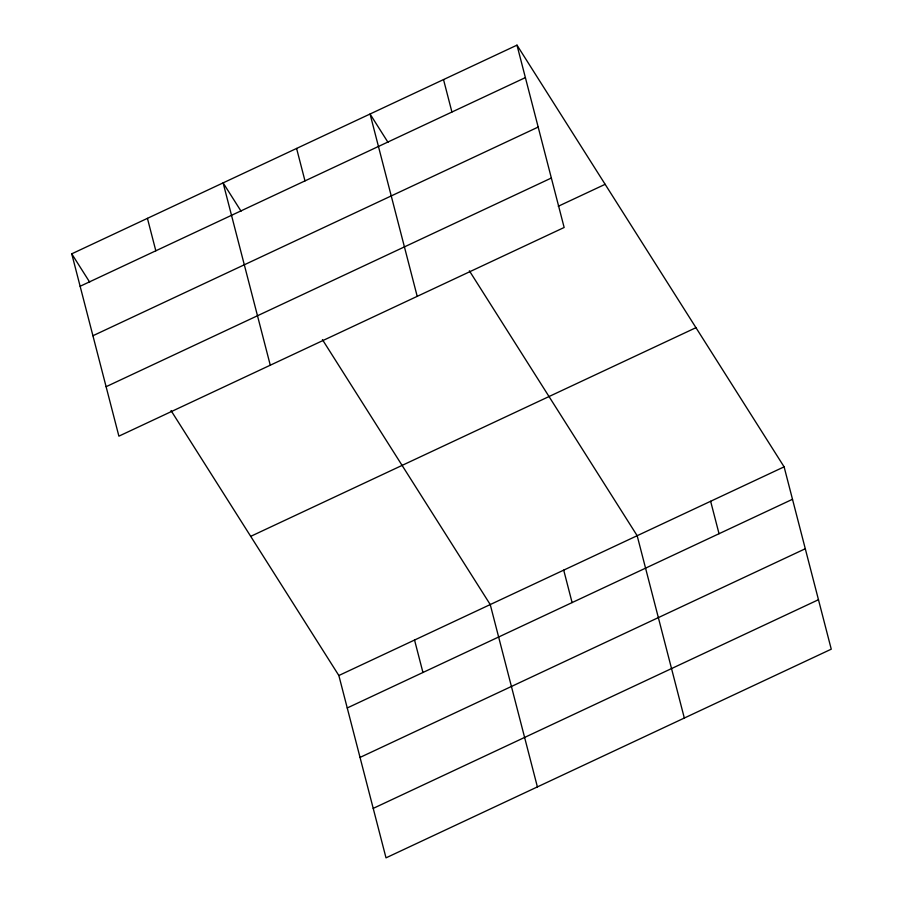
<?xml version="1.0" encoding="UTF-8"?>
<svg xmlns="http://www.w3.org/2000/svg" width="903" height="903" viewBox="0 0 903 903"><rect width="100%" height="100%" fill="white"/><g stroke="black" fill="none" stroke-linecap="round" stroke-linejoin="round"><path stroke-width="1.35" d="M516.99 45.15L564.149 227.488L118.891 436.16L71.743 253.822L516.99 45.15L784.109 466.84L831.257 649.178L386.01 857.85L338.851 675.512L171.051 410.605M80.13 286.262L525.388 77.602M92.919 335.735L538.177 127.063M106.102 386.698L551.361 178.026M558.268 206.268L605.134 184.314M250.707 536.348L695.953 327.687M338.851 675.512L784.109 466.84M347.249 707.963L792.495 499.291M360.037 757.425L805.284 548.753M373.221 808.388L818.468 599.716M387.985 142.313L370.061 114.015L417.209 296.353M469.368 270.798L637.168 535.705L684.327 718.043M241.056 211.178L223.12 182.869L270.279 365.207M322.439 339.652L490.239 604.558L537.398 786.908M71.743 253.822L89.668 282.12M710.638 501.278L719.036 533.718M443.52 79.577L451.918 112.028M563.709 570.132L572.096 602.583M296.59 148.442L304.988 180.893M414.545 640.035L422.943 672.487M147.426 218.345L155.824 250.797"/></g></svg>
